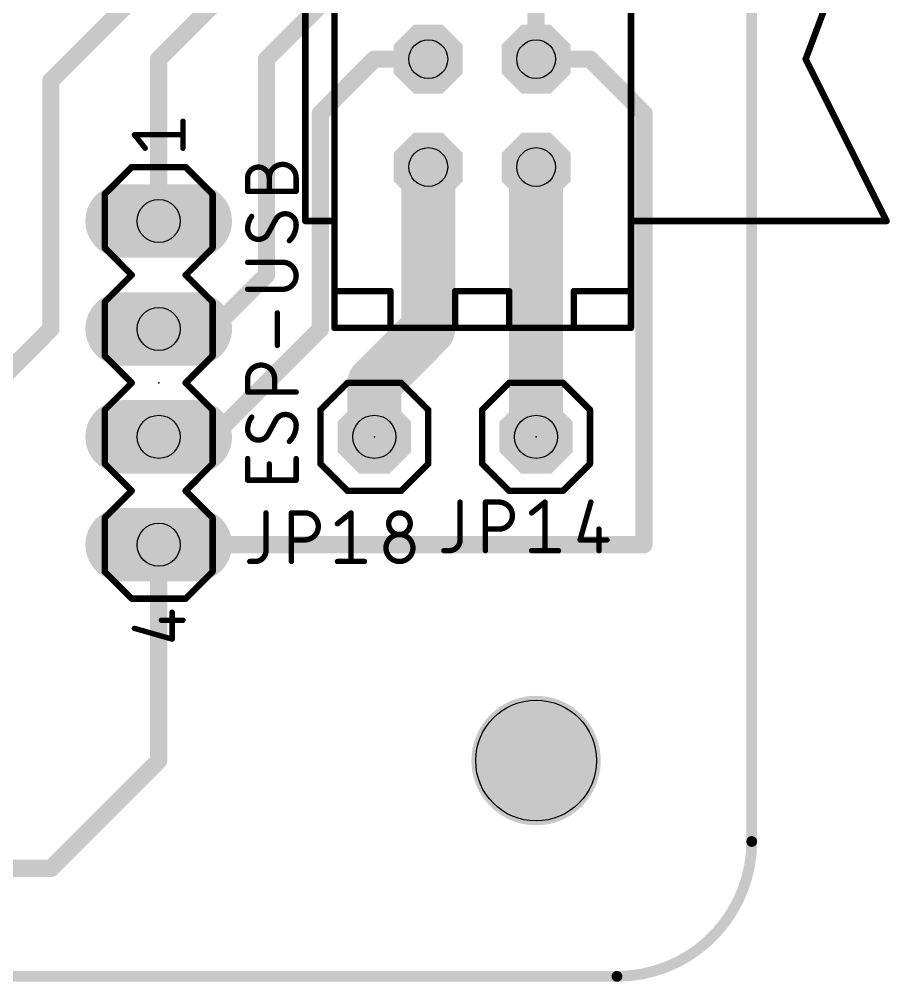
# Model space of a CAD drawing. Extents: x -0.44 to 7.02, y -0.01 to 4.84.
# Drawn here: x 2.571 to 3.378, y -0.005 to 0.887 of the extents above; entities that cross this region are included whole.
import ezdxf

# ---------------------------------------------------------------- set-up
doc = ezdxf.new("R2010")
doc.units = 0
for name, color, linetype in [('1', 12, 'CONTINUOUS'), ('17', 110, 'CONTINUOUS'), ('20', 31, 'CONTINUOUS'), ('21', 253, 'CONTINUOUS'), ('23', 53, 'CONTINUOUS'), ('25', 253, 'CONTINUOUS'), ('29', 253, 'CONTINUOUS'), ('30', 253, 'CONTINUOUS'), ('44', 253, 'CONTINUOUS'), ('51', 253, 'CONTINUOUS')]:
    doc.layers.add(name, color=color, linetype=linetype)

# ---------------------------------------------------------------- blocks, each defined once
blk = doc.blocks.new('OCTAGONP')
at = {"const_width": 0.5}
blk.add_lwpolyline([(-0.25, -0.103553), (-0.25, 0.103553), (-0.103553, 0.25), (0.103553, 0.25), (0.25, 0.103553), (0.25, -0.103553), (0.103553, -0.25), (-0.103553, -0.25), (-0.25, -0.103553), (-0.25, 0.103553)], dxfattribs=at)
blk = doc.blocks.new('RECT')
blk.add_solid([(-0.5, -0.5), (0.5, -0.5), (-0.5, 0.5), (0.5, 0.5)])
blk = doc.blocks.new('LONGP100')
at = {"const_width": 1}
blk.add_lwpolyline([(-0.5, 0), (0.5, 0)], dxfattribs=at)
at = {"const_width": 0.5}
for points in [[(-0.5, 0.25, 1), (-0.5, -0.25)], [(0.5, -0.25, 1), (0.5, 0.25)]]:
    blk.add_lwpolyline(points, format="xyb", dxfattribs=at)

msp = doc.modelspace()

# ---------------------------------------------------------------- linework, layer by layer
at = {"layer": '1'}
for points, const_width in [([(2.6, 0.83), (2.92, 1.15)], 0.016), ([(2.9, 1.05), (2.7, 0.85)], 0.016), ([(2.9, 0.95), (2.8, 0.85)], 0.016), ([(3.05, 0.85), (3.05, 0.95)], 0.016), ([(2.7, 0.7), (2.7, 0.85)], 0.016), ([(2.8, 0.85), (2.8, 0.65)], 0.016), ([(2.9, 0.85), (2.85, 0.8)], 0.016), ([(2.95, 0.85), (2.9, 0.85)], 0.016), ([(3.05, 0.85), (3.1, 0.85)], 0.016), ([(3.15, 0.8), (3.1, 0.85)], 0.016), ([(2.6, 0.83), (2.6, 0.6)], 0.016), ([(2.85, 0.8), (2.85, 0.65)], 0.016), ([(3.15, 0.4), (3.15, 0.8)], 0.016), ([(2.95, 0.6), (2.95, 0.75)], 0.05), ([(3.05, 0.5), (3.05, 0.75)], 0.05), ([(2.8, 0.65), (2.75, 0.6)], 0.016), ([(2.85, 0.65), (2.85, 0.6)], 0.016), ([(2.9, 0.55), (2.95, 0.6)], 0.05), ([(2.6, 0.6), (2.5, 0.5)], 0.016), ([(2.75, 0.6), (2.7, 0.6)], 0.016), ([(2.85, 0.6), (2.8, 0.55)], 0.016), ([(2.9, 0.55), (2.9, 0.5)], 0.05), ([(2.8, 0.55), (2.75, 0.5)], 0.016), ([(2.75, 0.5), (2.7, 0.5)], 0.016), ([(2.7, 0.4), (3.15, 0.4)], 0.016), ([(2.7, 0.4), (2.7, 0.2)], 0.016), ([(2.7, 0.2), (2.6, 0.1)], 0.016), ([(0.95, 0.1), (2.6, 0.1)], 0.016)]:
    msp.add_lwpolyline(points, dxfattribs=dict(at, const_width=const_width))
for points, const_width in [([(2.704, 0.85, 1), (2.696, 0.85)], 0.008), ([(2.697172, 0.852828, 1), (2.702828, 0.847172)], 0.008), ([(2.804, 0.85, 1), (2.796, 0.85)], 0.008), ([(2.797172, 0.852828, 1), (2.802828, 0.847172)], 0.008), ([(2.9, 0.854, 1), (2.9, 0.846)], 0.008), ([(2.902828, 0.847172, 1), (2.897172, 0.852828)], 0.008), ([(2.95, 0.846, 1), (2.95, 0.854)], 0.008), ([(3.05, 0.854, 1), (3.05, 0.846)], 0.008), ([(3.102828, 0.852828, 1), (3.097172, 0.847172)], 0.008), ([(3.1, 0.846, 1), (3.1, 0.854)], 0.008), ([(3.046, 0.85, 1), (3.054, 0.85)], 0.008), ([(2.604, 0.83, 1), (2.596, 0.83)], 0.008), ([(2.597172, 0.832828, 1), (2.602828, 0.827172)], 0.008), ([(2.854, 0.8, 1), (2.846, 0.8)], 0.008), ([(2.847172, 0.802828, 1), (2.852828, 0.797172)], 0.008), ([(3.154, 0.8, 1), (3.146, 0.8)], 0.008), ([(3.147172, 0.797172, 1), (3.152828, 0.802828)], 0.008), ([(2.9625, 0.75, 1), (2.9375, 0.75)], 0.025), ([(3.0625, 0.75, 1), (3.0375, 0.75)], 0.025), ([(2.696, 0.7, 1), (2.704, 0.7)], 0.008), ([(2.796, 0.65, 1), (2.804, 0.65)], 0.008), ([(2.802828, 0.647172, 1), (2.797172, 0.652828)], 0.008), ([(2.854, 0.65, 1), (2.846, 0.65)], 0.008), ([(2.846, 0.65, 1), (2.854, 0.65)], 0.008), ([(2.958839, 0.591161, 1), (2.941161, 0.608839)], 0.025), ([(2.602828, 0.597172, 1), (2.597172, 0.602828)], 0.008), ([(2.7, 0.604, 1), (2.7, 0.596)], 0.008), ([(2.747172, 0.602828, 1), (2.752828, 0.597172)], 0.008), ([(2.75, 0.596, 1), (2.75, 0.604)], 0.008), ([(2.852828, 0.597172, 1), (2.847172, 0.602828)], 0.008), ([(2.9375, 0.6, 1), (2.9625, 0.6)], 0.025), ([(2.596, 0.6, 1), (2.604, 0.6)], 0.008), ([(2.846, 0.6, 1), (2.854, 0.6)], 0.008), ([(2.9125, 0.55, 1), (2.8875, 0.55)], 0.025), ([(2.891161, 0.558839, 1), (2.908839, 0.541161)], 0.025), ([(2.797172, 0.552828, 1), (2.802828, 0.547172)], 0.008), ([(2.802828, 0.547172, 1), (2.797172, 0.552828)], 0.008), ([(2.8875, 0.5, 1), (2.9125, 0.5)], 0.025), ([(3.0375, 0.5, 1), (3.0625, 0.5)], 0.025), ([(2.7, 0.504, 1), (2.7, 0.496)], 0.008), ([(2.747172, 0.502828, 1), (2.752828, 0.497172)], 0.008), ([(2.75, 0.496, 1), (2.75, 0.504)], 0.008), ([(2.7, 0.404, 1), (2.7, 0.396)], 0.008), ([(2.704, 0.4, 1), (2.696, 0.4)], 0.008), ([(3.146, 0.4, 1), (3.154, 0.4)], 0.008), ([(3.15, 0.396, 1), (3.15, 0.404)], 0.008), ([(2.702828, 0.197172, 1), (2.697172, 0.202828)], 0.008), ([(2.696, 0.2, 1), (2.704, 0.2)], 0.008), ([(2.6, 0.096, 1), (2.6, 0.104)], 0.008), ([(2.597172, 0.102828, 1), (2.602828, 0.097172)], 0.008)]:
    msp.add_lwpolyline(points, format="xyb", dxfattribs=dict(at, const_width=const_width))
at = {"layer": '20', "const_width": 0.01}
for points in [[(3.25, 0.125), (3.25, 3.705)], [(0.125, 0), (3.125, 0)]]:
    msp.add_lwpolyline(points, dxfattribs=at)
at = {"layer": '20'}
for points, const_width in [([(3.125, 0, 0.414214), (3.25, 0.125)], 0.01), ([(3.2525, 0.125, 1), (3.2475, 0.125)], 0.005), ([(3.2475, 0.125, 1), (3.2525, 0.125)], 0.005), ([(3.125, 0.0025, 1), (3.125, -0.0025)], 0.005), ([(3.125, -0.0025, 1), (3.125, 0.0025)], 0.005)]:
    msp.add_lwpolyline(points, format="xyb", dxfattribs=dict(at, const_width=const_width))
msp.add_circle((3.05, 0.2), 0.056004, dxfattribs=at)
at = {"layer": '21'}
for points, const_width in [([(2.836, 0.7), (2.836, 1.5)], 0.006), ([(2.863, 1.5), (2.863, 0.7)], 0.006), ([(3.138, 0.7), (3.138, 1.5)], 0.006), ([(3.375, 1.05), (3.3, 0.85)], 0.006), ([(3.3, 0.85), (3.375, 0.7)], 0.006), ([(2.7225, 0.7675), (2.7225, 0.7925)], 0.005), ([(2.6875, 0.7675), (2.6775, 0.78)], 0.005), ([(2.6775, 0.78), (2.7225, 0.78)], 0.005), ([(2.675, 0.75), (2.65, 0.725)], 0.006), ([(2.725, 0.75), (2.675, 0.75)], 0.006), ([(2.75, 0.725), (2.725, 0.75)], 0.006), ([(2.65, 0.675), (2.65, 0.725)], 0.006), ([(2.75, 0.725), (2.75, 0.675)], 0.006), ([(2.863, 0.7), (2.836, 0.7)], 0.006), ([(2.863, 0.7), (2.863, 0.635)], 0.006), ([(3.138, 0.7), (3.375, 0.7)], 0.006), ([(3.138, 0.635), (3.138, 0.7)], 0.006), ([(2.675, 0.65), (2.65, 0.675)], 0.006), ([(2.75, 0.675), (2.725, 0.65)], 0.006), ([(2.65, 0.625), (2.675, 0.65)], 0.006), ([(2.725, 0.65), (2.75, 0.625)], 0.006), ([(2.915, 0.635), (2.863, 0.635)], 0.006), ([(2.863, 0.635), (2.863, 0.601)], 0.006), ([(2.915, 0.635), (2.915, 0.601)], 0.006), ([(2.975, 0.635), (2.975, 0.601)], 0.006), ([(3.025, 0.635), (2.975, 0.635)], 0.006), ([(3.025, 0.635), (3.025, 0.601)], 0.006), ([(3.138, 0.635), (3.085, 0.635)], 0.006), ([(3.085, 0.635), (3.085, 0.601)], 0.006), ([(3.138, 0.601), (3.138, 0.635)], 0.006), ([(2.65, 0.575), (2.65, 0.625)], 0.006), ([(2.75, 0.625), (2.75, 0.575)], 0.006), ([(2.863, 0.601), (2.915, 0.601)], 0.006), ([(2.915, 0.601), (2.975, 0.601)], 0.006), ([(2.975, 0.601), (3.025, 0.601)], 0.006), ([(3.025, 0.601), (3.085, 0.601)], 0.006), ([(3.085, 0.601), (3.138, 0.601)], 0.006), ([(2.675, 0.55), (2.65, 0.575)], 0.006), ([(2.75, 0.575), (2.725, 0.55)], 0.006), ([(2.65, 0.525), (2.675, 0.55)], 0.006), ([(2.725, 0.55), (2.75, 0.525)], 0.006), ([(2.875, 0.55), (2.85, 0.525)], 0.006), ([(2.875, 0.55), (2.925, 0.55)], 0.006), ([(2.925, 0.55), (2.95, 0.525)], 0.006), ([(3.025, 0.55), (3, 0.525)], 0.006), ([(3.025, 0.55), (3.075, 0.55)], 0.006), ([(3.075, 0.55), (3.1, 0.525)], 0.006), ([(2.65, 0.475), (2.65, 0.525)], 0.006), ([(2.75, 0.525), (2.75, 0.475)], 0.006), ([(2.85, 0.525), (2.85, 0.475)], 0.006), ([(2.95, 0.525), (2.95, 0.475)], 0.006), ([(3, 0.525), (3, 0.475)], 0.006), ([(3.1, 0.525), (3.1, 0.475)], 0.006), ([(2.675, 0.45), (2.65, 0.475)], 0.006), ([(2.75, 0.475), (2.725, 0.45)], 0.006), ([(2.85, 0.475), (2.875, 0.45)], 0.006), ([(2.95, 0.475), (2.925, 0.45)], 0.006), ([(3, 0.475), (3.025, 0.45)], 0.006), ([(3.1, 0.475), (3.075, 0.45)], 0.006), ([(2.675, 0.45), (2.65, 0.425)], 0.006), ([(2.75, 0.425), (2.725, 0.45)], 0.006), ([(2.925, 0.45), (2.875, 0.45)], 0.006), ([(3.075, 0.45), (3.025, 0.45)], 0.006), ([(2.65, 0.375), (2.65, 0.425)], 0.006), ([(2.75, 0.425), (2.75, 0.375)], 0.006), ([(2.675, 0.35), (2.65, 0.375)], 0.006), ([(2.75, 0.375), (2.725, 0.35)], 0.006), ([(2.725, 0.35), (2.675, 0.35)], 0.006), ([(2.7125, 0.3125), (2.7125, 0.3375)], 0.005), ([(2.7025, 0.33), (2.7225, 0.33)], 0.005), ([(2.6775, 0.3225), (2.7125, 0.3125)], 0.005)]:
    msp.add_lwpolyline(points, dxfattribs=dict(at, const_width=const_width))
for points, const_width in [([(3.301342, 0.850671, 1), (3.298658, 0.849329)], 0.003), ([(3.298596, 0.850527, 1), (3.301404, 0.849473)], 0.003), ([(2.72375, 0.7925, 1), (2.72125, 0.7925)], 0.0025), ([(2.678476, 0.780781, 1), (2.676524, 0.779219)], 0.0025), ([(2.6775, 0.78125, 1), (2.6775, 0.77875)], 0.0025), ([(2.7225, 0.77875, 1), (2.7225, 0.78125)], 0.0025), ([(2.686524, 0.766719, 1), (2.688476, 0.768281)], 0.0025), ([(2.72125, 0.7675, 1), (2.72375, 0.7675)], 0.0025), ([(2.675, 0.7515, 1), (2.675, 0.7485)], 0.003), ([(2.676061, 0.748939, 1), (2.673939, 0.751061)], 0.003), ([(2.726061, 0.751061, 1), (2.723939, 0.748939)], 0.003), ([(2.725, 0.7485, 1), (2.725, 0.7515)], 0.003), ([(2.6515, 0.725, 1), (2.6485, 0.725)], 0.003), ([(2.648939, 0.726061, 1), (2.651061, 0.723939)], 0.003), ([(2.7515, 0.725, 1), (2.7485, 0.725)], 0.003), ([(2.748939, 0.723939, 1), (2.751061, 0.726061)], 0.003), ([(2.836, 0.7015, 1), (2.836, 0.6985)], 0.003), ([(2.8345, 0.7, 1), (2.8375, 0.7)], 0.003), ([(2.8645, 0.7, 1), (2.8615, 0.7)], 0.003), ([(2.8615, 0.7, 1), (2.8645, 0.7)], 0.003), ([(2.863, 0.6985, 1), (2.863, 0.7015)], 0.003), ([(3.138, 0.7015, 1), (3.138, 0.6985)], 0.003), ([(3.1395, 0.7, 1), (3.1365, 0.7)], 0.003), ([(3.1365, 0.7, 1), (3.1395, 0.7)], 0.003), ([(3.373658, 0.699329, 1), (3.376342, 0.700671)], 0.003), ([(3.375, 0.6985, 1), (3.375, 0.7015)], 0.003), ([(2.651061, 0.676061, 1), (2.648939, 0.673939)], 0.003), ([(2.751061, 0.673939, 1), (2.748939, 0.676061)], 0.003), ([(2.6485, 0.675, 1), (2.6515, 0.675)], 0.003), ([(2.7485, 0.675, 1), (2.7515, 0.675)], 0.003), ([(2.676061, 0.648939, 1), (2.673939, 0.651061)], 0.003), ([(2.673939, 0.648939, 1), (2.676061, 0.651061)], 0.003), ([(2.726061, 0.651061, 1), (2.723939, 0.648939)], 0.003), ([(2.723939, 0.651061, 1), (2.726061, 0.648939)], 0.003), ([(2.863, 0.6365, 1), (2.863, 0.6335)], 0.003), ([(2.8645, 0.635, 1), (2.8615, 0.635)], 0.003), ([(2.8615, 0.635, 1), (2.8645, 0.635)], 0.003), ([(2.9165, 0.635, 1), (2.9135, 0.635)], 0.003), ([(2.915, 0.6335, 1), (2.915, 0.6365)], 0.003), ([(2.9765, 0.635, 1), (2.9735, 0.635)], 0.003), ([(2.975, 0.6365, 1), (2.975, 0.6335)], 0.003), ([(3.0265, 0.635, 1), (3.0235, 0.635)], 0.003), ([(3.025, 0.6335, 1), (3.025, 0.6365)], 0.003), ([(3.085, 0.6365, 1), (3.085, 0.6335)], 0.003), ([(3.0865, 0.635, 1), (3.0835, 0.635)], 0.003), ([(3.1395, 0.635, 1), (3.1365, 0.635)], 0.003), ([(3.1365, 0.635, 1), (3.1395, 0.635)], 0.003), ([(3.138, 0.6335, 1), (3.138, 0.6365)], 0.003), ([(2.6515, 0.625, 1), (2.6485, 0.625)], 0.003), ([(2.648939, 0.626061, 1), (2.651061, 0.623939)], 0.003), ([(2.7515, 0.625, 1), (2.7485, 0.625)], 0.003), ([(2.748939, 0.623939, 1), (2.751061, 0.626061)], 0.003), ([(2.863, 0.6025, 1), (2.863, 0.5995)], 0.003), ([(2.8615, 0.601, 1), (2.8645, 0.601)], 0.003), ([(2.915, 0.6025, 1), (2.915, 0.5995)], 0.003), ([(2.9135, 0.601, 1), (2.9165, 0.601)], 0.003), ([(2.915, 0.5995, 1), (2.915, 0.6025)], 0.003), ([(2.975, 0.6025, 1), (2.975, 0.5995)], 0.003), ([(2.9735, 0.601, 1), (2.9765, 0.601)], 0.003), ([(2.975, 0.5995, 1), (2.975, 0.6025)], 0.003), ([(3.025, 0.6025, 1), (3.025, 0.5995)], 0.003), ([(3.0235, 0.601, 1), (3.0265, 0.601)], 0.003), ([(3.025, 0.5995, 1), (3.025, 0.6025)], 0.003), ([(3.085, 0.6025, 1), (3.085, 0.5995)], 0.003), ([(3.0835, 0.601, 1), (3.0865, 0.601)], 0.003), ([(3.085, 0.5995, 1), (3.085, 0.6025)], 0.003), ([(3.1365, 0.601, 1), (3.1395, 0.601)], 0.003), ([(3.138, 0.5995, 1), (3.138, 0.6025)], 0.003), ([(2.651061, 0.576061, 1), (2.648939, 0.573939)], 0.003), ([(2.6485, 0.575, 1), (2.6515, 0.575)], 0.003), ([(2.7485, 0.575, 1), (2.7515, 0.575)], 0.003), ([(2.751061, 0.573939, 1), (2.748939, 0.576061)], 0.003), ([(2.676061, 0.548939, 1), (2.673939, 0.551061)], 0.003), ([(2.673939, 0.548939, 1), (2.676061, 0.551061)], 0.003), ([(2.726061, 0.551061, 1), (2.723939, 0.548939)], 0.003), ([(2.723939, 0.551061, 1), (2.726061, 0.548939)], 0.003), ([(2.875, 0.5515, 1), (2.875, 0.5485)], 0.003), ([(2.876061, 0.548939, 1), (2.873939, 0.551061)], 0.003), ([(2.926061, 0.551061, 1), (2.923939, 0.548939)], 0.003), ([(2.925, 0.5485, 1), (2.925, 0.5515)], 0.003), ([(3.025, 0.5515, 1), (3.025, 0.5485)], 0.003), ([(3.026061, 0.548939, 1), (3.023939, 0.551061)], 0.003), ([(3.076061, 0.551061, 1), (3.073939, 0.548939)], 0.003), ([(3.075, 0.5485, 1), (3.075, 0.5515)], 0.003), ([(2.6515, 0.525, 1), (2.6485, 0.525)], 0.003), ([(2.648939, 0.526061, 1), (2.651061, 0.523939)], 0.003), ([(2.7515, 0.525, 1), (2.7485, 0.525)], 0.003), ([(2.748939, 0.523939, 1), (2.751061, 0.526061)], 0.003), ([(2.8515, 0.525, 1), (2.8485, 0.525)], 0.003), ([(2.848939, 0.526061, 1), (2.851061, 0.523939)], 0.003), ([(2.9515, 0.525, 1), (2.9485, 0.525)], 0.003), ([(2.948939, 0.523939, 1), (2.951061, 0.526061)], 0.003), ([(3.0015, 0.525, 1), (2.9985, 0.525)], 0.003), ([(2.998939, 0.526061, 1), (3.001061, 0.523939)], 0.003), ([(3.1015, 0.525, 1), (3.0985, 0.525)], 0.003), ([(3.098939, 0.523939, 1), (3.101061, 0.526061)], 0.003), ([(2.651061, 0.476061, 1), (2.648939, 0.473939)], 0.003), ([(2.6485, 0.475, 1), (2.6515, 0.475)], 0.003), ([(2.7485, 0.475, 1), (2.7515, 0.475)], 0.003), ([(2.751061, 0.473939, 1), (2.748939, 0.476061)], 0.003), ([(2.851061, 0.476061, 1), (2.848939, 0.473939)], 0.003), ([(2.8485, 0.475, 1), (2.8515, 0.475)], 0.003), ([(2.9485, 0.475, 1), (2.9515, 0.475)], 0.003), ([(2.951061, 0.473939, 1), (2.948939, 0.476061)], 0.003), ([(3.001061, 0.476061, 1), (2.998939, 0.473939)], 0.003), ([(2.9985, 0.475, 1), (3.0015, 0.475)], 0.003), ([(3.0985, 0.475, 1), (3.1015, 0.475)], 0.003), ([(3.101061, 0.473939, 1), (3.098939, 0.476061)], 0.003), ([(2.676061, 0.448939, 1), (2.673939, 0.451061)], 0.003), ([(2.673939, 0.448939, 1), (2.676061, 0.451061)], 0.003), ([(2.726061, 0.451061, 1), (2.723939, 0.448939)], 0.003), ([(2.723939, 0.451061, 1), (2.726061, 0.448939)], 0.003), ([(2.875, 0.4515, 1), (2.875, 0.4485)], 0.003), ([(2.873939, 0.448939, 1), (2.876061, 0.451061)], 0.003), ([(2.923939, 0.451061, 1), (2.926061, 0.448939)], 0.003), ([(2.925, 0.4485, 1), (2.925, 0.4515)], 0.003), ([(3.025, 0.4515, 1), (3.025, 0.4485)], 0.003), ([(3.023939, 0.448939, 1), (3.026061, 0.451061)], 0.003), ([(3.073939, 0.451061, 1), (3.076061, 0.448939)], 0.003), ([(3.075, 0.4485, 1), (3.075, 0.4515)], 0.003), ([(2.6515, 0.425, 1), (2.6485, 0.425)], 0.003), ([(2.648939, 0.426061, 1), (2.651061, 0.423939)], 0.003), ([(2.7515, 0.425, 1), (2.7485, 0.425)], 0.003), ([(2.748939, 0.423939, 1), (2.751061, 0.426061)], 0.003), ([(2.651061, 0.376061, 1), (2.648939, 0.373939)], 0.003), ([(2.6485, 0.375, 1), (2.6515, 0.375)], 0.003), ([(2.7485, 0.375, 1), (2.7515, 0.375)], 0.003), ([(2.751061, 0.373939, 1), (2.748939, 0.376061)], 0.003), ([(2.675, 0.3515, 1), (2.675, 0.3485)], 0.003), ([(2.673939, 0.348939, 1), (2.676061, 0.351061)], 0.003), ([(2.723939, 0.351061, 1), (2.726061, 0.348939)], 0.003), ([(2.725, 0.3485, 1), (2.725, 0.3515)], 0.003), ([(2.71375, 0.3375, 1), (2.71125, 0.3375)], 0.0025), ([(2.7025, 0.33125, 1), (2.7025, 0.32875)], 0.0025), ([(2.7225, 0.32875, 1), (2.7225, 0.33125)], 0.0025), ([(2.677843, 0.323702, 1), (2.677157, 0.321298)], 0.0025), ([(2.71125, 0.3125, 1), (2.71375, 0.3125)], 0.0025), ([(2.712157, 0.311298, 1), (2.712843, 0.313702)], 0.0025)]:
    msp.add_lwpolyline(points, format="xyb", dxfattribs=dict(at, const_width=const_width))
at = {"layer": '23'}
for p in [(2.7, 0.55), (2.9, 0.5), (3.05, 0.5)]:
    msp.add_point(p, dxfattribs=at)
at = {"layer": '25'}
for points, const_width in [([(2.8025, 0.74, 1), (2.7825, 0.74)], 0.005), ([(2.8275, 0.74, 1), (2.8025, 0.74)], 0.005), ([(2.78375, 0.74, 1), (2.78125, 0.74)], 0.0025), ([(2.78125, 0.74, 1), (2.78375, 0.74)], 0.0025), ([(2.80375, 0.74, 1), (2.80125, 0.74)], 0.0025), ([(2.80125, 0.74, 1), (2.80375, 0.74)], 0.0025), ([(2.80125, 0.74, 1), (2.80375, 0.74)], 0.0025), ([(2.82875, 0.74, 1), (2.82625, 0.74)], 0.0025), ([(2.82625, 0.74, 1), (2.82875, 0.74)], 0.0025), ([(2.7825, 0.72875, 1), (2.7825, 0.72625)], 0.0025), ([(2.78125, 0.7275, 1), (2.78375, 0.7275)], 0.0025), ([(2.80125, 0.7275, 1), (2.80375, 0.7275)], 0.0025), ([(2.82625, 0.7275, 1), (2.82875, 0.7275)], 0.0025), ([(2.8275, 0.72625, 1), (2.8275, 0.72875)], 0.0025), ([(2.78625, 0.70425, 0.162278), (2.7825, 0.693)], 0.005), ([(2.78725, 0.7035, 1), (2.78525, 0.705)], 0.0025), ([(2.8175, 0.70675, 0.265564), (2.80875, 0.70175)], 0.005), ([(2.8275, 0.69675, 0.414214), (2.8175, 0.70675)], 0.005), ([(2.8175, 0.708, 1), (2.8175, 0.7055)], 0.0025), ([(2.8175, 0.7055, 1), (2.8175, 0.708)], 0.0025), ([(2.807673, 0.702385, 1), (2.809827, 0.701115)], 0.0025), ([(2.809847, 0.701151, 1), (2.807653, 0.702349)], 0.0025), ([(2.82125, 0.68175, 0.2), (2.8275, 0.69675)], 0.005), ([(2.82875, 0.69675, 1), (2.82625, 0.69675)], 0.0025), ([(2.82625, 0.69675, 1), (2.82875, 0.69675)], 0.0025), ([(2.7825, 0.693, 0.414214), (2.7925, 0.683)], 0.005), ([(2.78375, 0.693, 1), (2.78125, 0.693)], 0.0025), ([(2.78125, 0.693, 1), (2.78375, 0.693)], 0.0025), ([(2.7925, 0.683, 0.265564), (2.80125, 0.688)], 0.005), ([(2.800153, 0.688599, 1), (2.802347, 0.687401)], 0.0025), ([(2.802327, 0.687365, 1), (2.800173, 0.688635)], 0.0025), ([(2.7925, 0.68425, 1), (2.7925, 0.68175)], 0.0025), ([(2.7925, 0.68175, 1), (2.7925, 0.68425)], 0.0025), ([(2.82037, 0.682638, 1), (2.82213, 0.680862)], 0.0025), ([(2.7825, 0.663, 1), (2.7825, 0.6605)], 0.0025), ([(2.815, 0.63675, 1), (2.815, 0.66175)], 0.005), ([(2.815, 0.663, 1), (2.815, 0.6605)], 0.0025), ([(2.815, 0.6605, 1), (2.815, 0.663)], 0.0025), ([(2.7825, 0.638, 1), (2.7825, 0.6355)], 0.0025), ([(2.815, 0.638, 1), (2.815, 0.6355)], 0.0025), ([(2.815, 0.6355, 1), (2.815, 0.638)], 0.0025), ([(2.81125, 0.61475, 1), (2.80875, 0.61475)], 0.0025), ([(2.80875, 0.58475, 1), (2.81125, 0.58475)], 0.0025), ([(2.8075, 0.554, 1), (2.7825, 0.554)], 0.005), ([(2.78375, 0.554, 1), (2.78125, 0.554)], 0.0025), ([(2.78125, 0.554, 1), (2.78375, 0.554)], 0.0025), ([(2.80875, 0.554, 1), (2.80625, 0.554)], 0.0025), ([(2.80625, 0.554, 1), (2.80875, 0.554)], 0.0025), ([(2.7825, 0.54275, 1), (2.7825, 0.54025)], 0.0025), ([(2.78125, 0.5415, 1), (2.78375, 0.5415)], 0.0025), ([(2.80625, 0.5415, 1), (2.80875, 0.5415)], 0.0025), ([(2.8275, 0.54025, 1), (2.8275, 0.54275)], 0.0025), ([(2.78625, 0.51825, 0.162278), (2.7825, 0.507)], 0.005), ([(2.78725, 0.5175, 1), (2.78525, 0.519)], 0.0025), ([(2.8175, 0.52075, 0.265564), (2.80875, 0.51575)], 0.005), ([(2.807673, 0.516385, 1), (2.809827, 0.515115)], 0.0025), ([(2.809847, 0.515151, 1), (2.807653, 0.516349)], 0.0025), ([(2.8275, 0.51075, 0.414214), (2.8175, 0.52075)], 0.005), ([(2.8175, 0.522, 1), (2.8175, 0.5195)], 0.0025), ([(2.8175, 0.5195, 1), (2.8175, 0.522)], 0.0025), ([(2.7825, 0.507, 0.414214), (2.7925, 0.497)], 0.005), ([(2.78375, 0.507, 1), (2.78125, 0.507)], 0.0025), ([(2.82125, 0.49575, 0.2), (2.8275, 0.51075)], 0.005), ([(2.82875, 0.51075, 1), (2.82625, 0.51075)], 0.0025), ([(2.82625, 0.51075, 1), (2.82875, 0.51075)], 0.0025), ([(2.78125, 0.507, 1), (2.78375, 0.507)], 0.0025), ([(2.7925, 0.497, 0.265564), (2.80125, 0.502)], 0.005), ([(2.800153, 0.502599, 1), (2.802347, 0.501401)], 0.0025), ([(2.802327, 0.501365, 1), (2.800173, 0.502635)], 0.0025), ([(2.7925, 0.49825, 1), (2.7925, 0.49575)], 0.0025), ([(2.7925, 0.49575, 1), (2.7925, 0.49825)], 0.0025), ([(2.82037, 0.496638, 1), (2.82213, 0.494862)], 0.0025), ([(2.78375, 0.47985, 1), (2.78125, 0.47985)], 0.0025), ([(2.82875, 0.47985, 1), (2.82625, 0.47985)], 0.0025), ([(2.80375, 0.47485, 1), (2.80125, 0.47485)], 0.0025), ([(2.7825, 0.4611, 1), (2.7825, 0.4586)], 0.0025), ([(2.78125, 0.45985, 1), (2.78375, 0.45985)], 0.0025), ([(2.80125, 0.45985, 1), (2.80375, 0.45985)], 0.0025), ([(2.82625, 0.45985, 1), (2.82875, 0.45985)], 0.0025), ([(2.8275, 0.4586, 1), (2.8275, 0.4611)], 0.0025), ([(2.98075, 0.4395, 1), (2.97825, 0.4395)], 0.0025), ([(3.004294, 0.4395, 1), (3.001794, 0.4395)], 0.0025), ([(3.003044, 0.44075, 1), (3.003044, 0.43825)], 0.0025), ([(3.015544, 0.4145, 1), (3.015544, 0.4395)], 0.005), ([(3.015544, 0.44075, 1), (3.015544, 0.43825)], 0.0025), ([(3.015544, 0.43825, 1), (3.015544, 0.44075)], 0.0025), ([(3.059544, 0.4395, 1), (3.057044, 0.4395)], 0.0025), ([(3.059075, 0.438524, 1), (3.057513, 0.440476)], 0.0025), ([(3.101996, 0.439157, 1), (3.099592, 0.439843)], 0.0025), ([(2.80075, 0.4295, 1), (2.79825, 0.4295)], 0.0025), ([(2.824294, 0.4295, 1), (2.821794, 0.4295)], 0.0025), ([(2.823044, 0.43075, 1), (2.823044, 0.42825)], 0.0025), ([(2.835544, 0.4045, 1), (2.835544, 0.4295)], 0.005), ([(2.835544, 0.43075, 1), (2.835544, 0.42825)], 0.0025), ([(2.835544, 0.42825, 1), (2.835544, 0.43075)], 0.0025), ([(2.879544, 0.4295, 1), (2.877044, 0.4295)], 0.0025), ([(2.879075, 0.428524, 1), (2.877513, 0.430476)], 0.0025), ([(2.933294, 0.4195, 1), (2.913294, 0.4195)], 0.005), ([(3.045013, 0.430476, 1), (3.046575, 0.428524)], 0.0025), ([(2.865013, 0.420476, 1), (2.866575, 0.418524)], 0.0025), ([(2.913294, 0.4195, 1), (2.933294, 0.4195)], 0.005), ([(2.914544, 0.4195, 1), (2.912044, 0.4195)], 0.0025), ([(2.912044, 0.4195, 1), (2.914544, 0.4195)], 0.0025), ([(2.934544, 0.4195, 1), (2.932044, 0.4195)], 0.0025), ([(2.932044, 0.4195, 1), (2.934544, 0.4195)], 0.0025), ([(2.935794, 0.397, 1), (2.910794, 0.397)], 0.005), ([(3.003044, 0.41575, 1), (3.003044, 0.41325)], 0.0025), ([(3.015544, 0.41575, 1), (3.015544, 0.41325)], 0.0025), ([(3.015544, 0.41325, 1), (3.015544, 0.41575)], 0.0025), ([(3.109544, 0.4145, 1), (3.107044, 0.4145)], 0.0025), ([(2.823044, 0.40575, 1), (2.823044, 0.40325)], 0.0025), ([(2.835544, 0.40575, 1), (2.835544, 0.40325)], 0.0025), ([(2.835544, 0.40325, 1), (2.835544, 0.40575)], 0.0025), ([(2.9695, 0.3945, 0.414214), (2.9795, 0.4045)], 0.005), ([(2.98075, 0.4045, 1), (2.97825, 0.4045)], 0.0025), ([(2.97825, 0.4045, 1), (2.98075, 0.4045)], 0.0025), ([(3.090794, 0.40575, 1), (3.090794, 0.40325)], 0.0025), ([(3.089592, 0.404843, 1), (3.091996, 0.404157)], 0.0025), ([(3.115794, 0.40325, 1), (3.115794, 0.40575)], 0.0025), ([(2.7895, 0.3845, 0.414214), (2.7995, 0.3945)], 0.005), ([(2.80075, 0.3945, 1), (2.79825, 0.3945)], 0.0025), ([(2.79825, 0.3945, 1), (2.80075, 0.3945)], 0.0025), ([(2.910794, 0.397, 1), (2.935794, 0.397)], 0.005), ([(2.912044, 0.397, 1), (2.909544, 0.397)], 0.0025), ([(2.909544, 0.397, 1), (2.912044, 0.397)], 0.0025), ([(2.937044, 0.397, 1), (2.934544, 0.397)], 0.0025), ([(2.934544, 0.397, 1), (2.937044, 0.397)], 0.0025), ([(2.9645, 0.39575, 1), (2.9645, 0.39325)], 0.0025), ([(2.9695, 0.39575, 1), (2.9695, 0.39325)], 0.0025), ([(2.9695, 0.39325, 1), (2.9695, 0.39575)], 0.0025), ([(3.001794, 0.3945, 1), (3.004294, 0.3945)], 0.0025), ([(3.045794, 0.39575, 1), (3.045794, 0.39325)], 0.0025), ([(3.057044, 0.3945, 1), (3.059544, 0.3945)], 0.0025), ([(3.070794, 0.39325, 1), (3.070794, 0.39575)], 0.0025), ([(3.107044, 0.3945, 1), (3.109544, 0.3945)], 0.0025), ([(2.7845, 0.38575, 1), (2.7845, 0.38325)], 0.0025), ([(2.7895, 0.38575, 1), (2.7895, 0.38325)], 0.0025), ([(2.7895, 0.38325, 1), (2.7895, 0.38575)], 0.0025), ([(2.821794, 0.3845, 1), (2.824294, 0.3845)], 0.0025), ([(2.865794, 0.38575, 1), (2.865794, 0.38325)], 0.0025), ([(2.877044, 0.3845, 1), (2.879544, 0.3845)], 0.0025), ([(2.890794, 0.38325, 1), (2.890794, 0.38575)], 0.0025)]:
    msp.add_lwpolyline(points, format="xyb", dxfattribs=dict(at, const_width=const_width))
at = {"layer": '25', "const_width": 0.005}
for points in [[(2.7825, 0.7275), (2.7825, 0.74)], [(2.8025, 0.7275), (2.8025, 0.74)], [(2.8275, 0.74), (2.8275, 0.7275)], [(2.8275, 0.7275), (2.7825, 0.7275)], [(2.80875, 0.70175), (2.80125, 0.688)], [(2.815, 0.66175), (2.7825, 0.66175)], [(2.7825, 0.63675), (2.815, 0.63675)], [(2.81, 0.58475), (2.81, 0.61475)], [(2.7825, 0.5415), (2.7825, 0.554)], [(2.8075, 0.554), (2.8075, 0.5415)], [(2.8275, 0.5415), (2.7825, 0.5415)], [(2.80875, 0.51575), (2.80125, 0.502)], [(2.7825, 0.45985), (2.7825, 0.47985)], [(2.8275, 0.47985), (2.8275, 0.45985)], [(2.8025, 0.45985), (2.8025, 0.47485)], [(2.8275, 0.45985), (2.7825, 0.45985)], [(2.9795, 0.4395), (2.9795, 0.4045)], [(3.003044, 0.3945), (3.003044, 0.4395)], [(3.003044, 0.4395), (3.015544, 0.4395)], [(3.045794, 0.4295), (3.058294, 0.4395)], [(3.058294, 0.4395), (3.058294, 0.3945)], [(3.100794, 0.4395), (3.090794, 0.4045)], [(2.7995, 0.4295), (2.7995, 0.3945)], [(2.823044, 0.3845), (2.823044, 0.4295)], [(2.823044, 0.4295), (2.835544, 0.4295)], [(2.865794, 0.4195), (2.878294, 0.4295)], [(2.878294, 0.4295), (2.878294, 0.3845)], [(3.015544, 0.4145), (3.003044, 0.4145)], [(3.108294, 0.4145), (3.108294, 0.3945)], [(2.835544, 0.4045), (2.823044, 0.4045)], [(3.090794, 0.4045), (3.115794, 0.4045)], [(2.9695, 0.3945), (2.9645, 0.3945)], [(3.045794, 0.3945), (3.070794, 0.3945)], [(2.7895, 0.3845), (2.7845, 0.3845)], [(2.865794, 0.3845), (2.890794, 0.3845)]]:
    msp.add_lwpolyline(points, dxfattribs=at)
at = {"layer": '29', "const_width": 0.060004}
msp.add_lwpolyline([(3.05, 0.169998, 1), (3.05, 0.230002, 1), (3.05, 0.169998)], format="xyb", dxfattribs=at)
at = {"layer": '30', "const_width": 0.060004}
msp.add_lwpolyline([(3.05, 0.169998, 1), (3.05, 0.230002, 1), (3.05, 0.169998)], format="xyb", dxfattribs=at)
at = {"layer": '44'}
for centre, radius in [((2.95, 0.85), 0.018), ((3.05, 0.85), 0.018), ((2.95, 0.75), 0.018), ((3.05, 0.75), 0.018), ((2.7, 0.7), 0.02), ((2.7, 0.6), 0.02), ((2.7, 0.5), 0.02), ((2.9, 0.5), 0.02), ((3.05, 0.5), 0.02), ((2.7, 0.4), 0.02)]:
    msp.add_circle(centre, radius, dxfattribs=at)

# ---------------------------------------------------------------- block references
at = {"layer": '17', "xscale": 0.056, "yscale": 0.056, "rotation": 270}
for p in [(2.95, 0.85), (2.95, 0.85), (3.05, 0.85), (3.05, 0.85), (2.95, 0.75), (2.95, 0.75), (3.05, 0.75), (3.05, 0.75)]:
    msp.add_blockref('OCTAGONP', p, dxfattribs=at)
at = {"layer": '17', "xscale": 0.06, "yscale": 0.06}
for name, p in [('LONGP100', (2.7, 0.7)), ('LONGP100', (2.7, 0.7)), ('LONGP100', (2.7, 0.6)), ('LONGP100', (2.7, 0.6)), ('LONGP100', (2.7, 0.5)), ('LONGP100', (2.7, 0.5)), ('OCTAGONP', (2.9, 0.5)), ('OCTAGONP', (2.9, 0.5)), ('OCTAGONP', (3.05, 0.5)), ('OCTAGONP', (3.05, 0.5)), ('LONGP100', (2.7, 0.4)), ('LONGP100', (2.7, 0.4))]:
    msp.add_blockref(name, p, dxfattribs=at)
at = {"layer": '29', "xscale": 0.064, "yscale": 0.064, "rotation": 270}
for p in [(2.95, 0.85), (3.05, 0.85), (2.95, 0.75), (3.05, 0.75)]:
    msp.add_blockref('OCTAGONP', p, dxfattribs=at)
at = {"layer": '29', "xscale": 0.068, "yscale": 0.068}
for name, p in [('LONGP100', (2.7, 0.7)), ('LONGP100', (2.7, 0.6)), ('LONGP100', (2.7, 0.5)), ('OCTAGONP', (2.9, 0.5)), ('OCTAGONP', (3.05, 0.5)), ('LONGP100', (2.7, 0.4))]:
    msp.add_blockref(name, p, dxfattribs=at)
at = {"layer": '30', "xscale": 0.064, "yscale": 0.064, "rotation": 270}
for p in [(2.95, 0.85), (3.05, 0.85), (2.95, 0.75), (3.05, 0.75)]:
    msp.add_blockref('OCTAGONP', p, dxfattribs=at)
at = {"layer": '30', "xscale": 0.068, "yscale": 0.068}
for name, p in [('LONGP100', (2.7, 0.7)), ('LONGP100', (2.7, 0.6)), ('LONGP100', (2.7, 0.5)), ('OCTAGONP', (2.9, 0.5)), ('OCTAGONP', (3.05, 0.5)), ('LONGP100', (2.7, 0.4))]:
    msp.add_blockref(name, p, dxfattribs=at)
at = {"layer": '51', "xscale": 0.02, "yscale": 0.02, "rotation": 270}
for p in [(2.7, 0.7), (2.7, 0.6), (2.7, 0.5), (2.7, 0.4)]:
    msp.add_blockref('RECT', p, dxfattribs=at)
at = {"layer": '51', "xscale": 0.02, "yscale": 0.02}
for p in [(2.9, 0.5), (3.05, 0.5)]:
    msp.add_blockref('RECT', p, dxfattribs=at)

doc.saveas('drawing.dxf')
